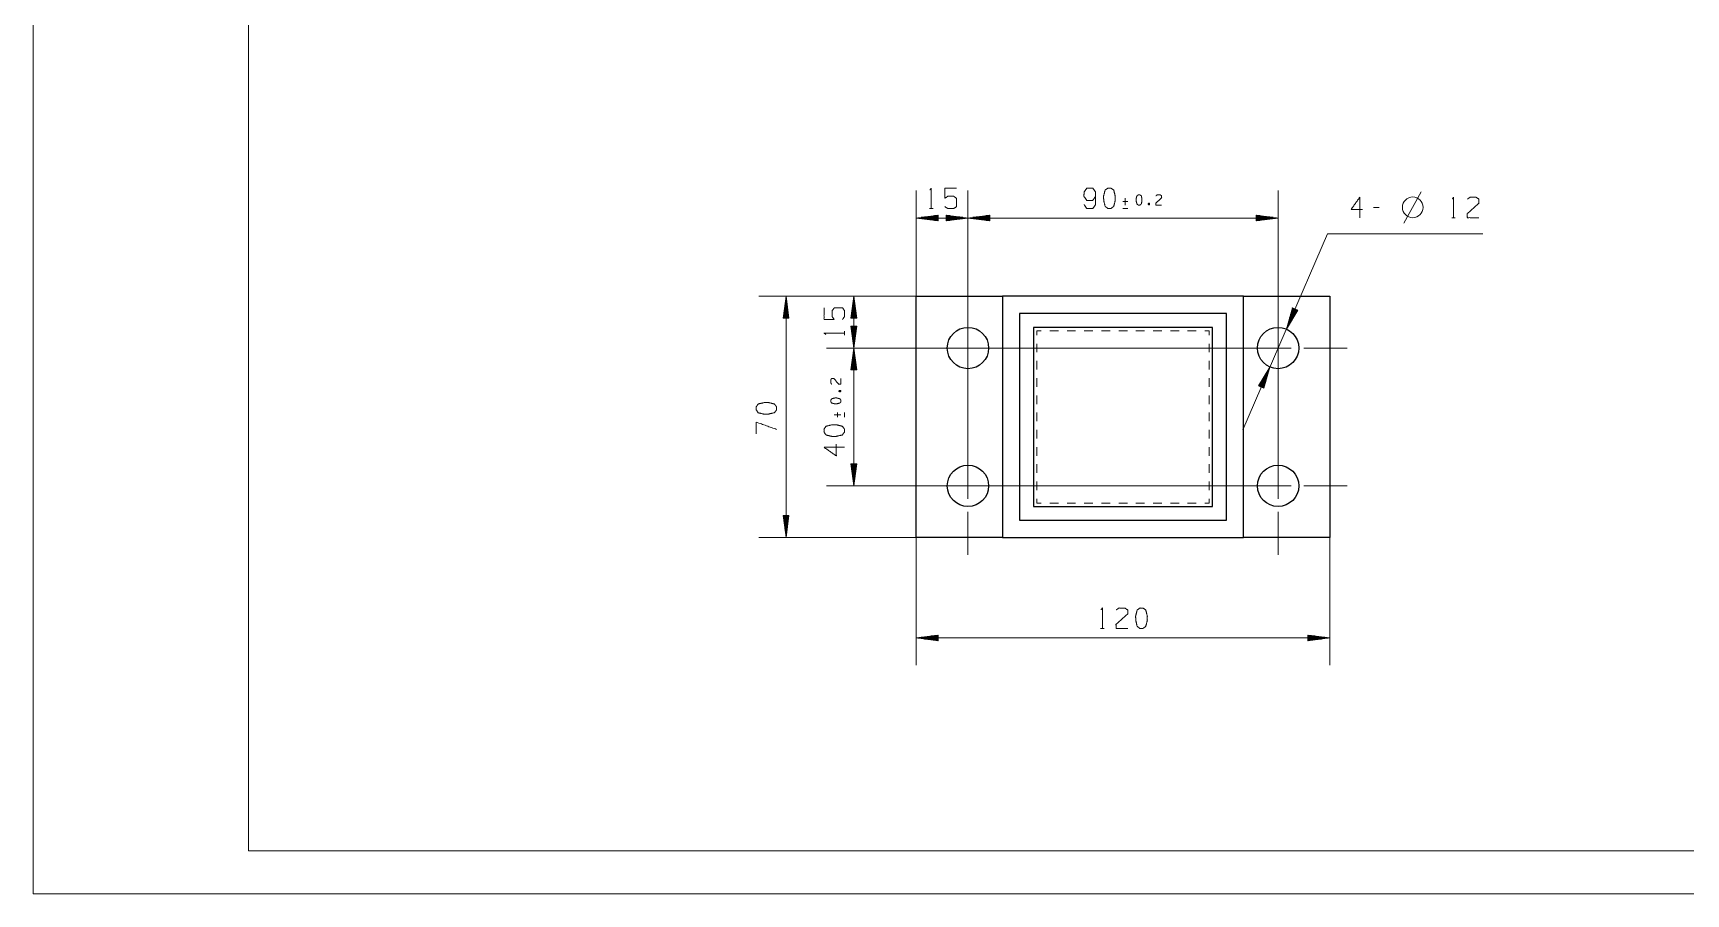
# Model space of a CAD drawing. Header units: millimetres. Extents: x 0 to 420, y 0 to 297.
# Drawn here: x 0 to 191.9, y 0 to 99.9 of the extents above; entities that cross this region are included whole.
import ezdxf

# ---------------------------------------------------------------- set-up
doc = ezdxf.new("R2010")
doc.units = ezdxf.units.MM
doc.layers.add('101', color=7, linetype='Continuous', true_color=0xffffff)

msp = doc.modelspace()

# ---------------------------------------------------------------- linework, layer by layer
at = {"layer": '101', "color": 133, "linetype": 'Continuous', "lineweight": 18}
for p, q in [((0, 297), (0, 0)), ((25, 292), (25, 5)), ((25, 5), (415, 5)), ((0, 0), (420, 0))]:
    msp.add_line(p, q, dxfattribs=at)
at = {"layer": '101', "color": 22, "linetype": 'Continuous', "lineweight": 18}
for p, q in [((102.52, 69.37), (102.52, 81.64)), ((108.52, 63.37), (108.52, 81.64)), ((108.52, 47.37), (108.52, 81.64)), ((144.52, 47.37), (144.52, 81.64)), ((105.06, 78.8), (102.52, 78.46)), ((105.06, 78.69), (104.26, 78.69)), ((105.06, 78.74), (104.64, 78.74)), ((105.06, 78.79), (105.03, 78.79)), ((105.06, 78.79), (105.03, 78.79)), ((105.06, 78.13), (105.06, 78.8)), ((108.52, 78.46), (105.98, 78.8)), ((105.98, 78.8), (105.98, 78.13)), ((105.98, 78.79), (106.01, 78.79)), ((105.98, 78.79), (106.01, 78.79)), ((105.98, 78.74), (106.4, 78.74)), ((105.98, 78.69), (106.79, 78.69)), ((111.06, 78.8), (108.52, 78.46)), ((111.06, 78.69), (110.26, 78.69)), ((111.06, 78.74), (110.64, 78.74)), ((111.06, 78.79), (111.03, 78.79)), ((111.06, 78.79), (111.03, 78.79)), ((111.06, 78.13), (111.06, 78.8)), ((141.98, 78.8), (141.98, 78.13)), ((144.52, 78.46), (141.98, 78.8)), ((141.98, 78.79), (142.01, 78.79)), ((141.98, 78.79), (142.01, 78.79)), ((141.98, 78.74), (142.4, 78.74)), ((141.98, 78.69), (142.79, 78.69)), ((102.52, 78.46), (105.06, 78.13)), ((108.52, 78.46), (102.52, 78.46)), ((105.06, 78.49), (102.72, 78.49)), ((105.06, 78.44), (102.72, 78.44)), ((105.06, 78.54), (103.1, 78.54)), ((105.06, 78.39), (103.1, 78.39)), ((105.06, 78.59), (103.49, 78.59)), ((105.06, 78.34), (103.49, 78.34)), ((105.06, 78.64), (103.87, 78.64)), ((105.06, 78.29), (103.87, 78.29)), ((105.06, 78.24), (104.26, 78.24)), ((105.06, 78.19), (104.64, 78.19)), ((105.06, 78.13), (105.03, 78.13)), ((105.06, 78.13), (105.03, 78.13)), ((105.98, 78.64), (107.17, 78.64)), ((105.98, 78.59), (107.56, 78.59)), ((105.98, 78.54), (107.94, 78.54)), ((105.98, 78.49), (108.33, 78.49)), ((105.98, 78.13), (108.52, 78.46)), ((105.98, 78.44), (108.33, 78.44)), ((105.98, 78.39), (107.94, 78.39)), ((105.98, 78.34), (107.56, 78.34)), ((105.98, 78.29), (107.17, 78.29)), ((105.98, 78.24), (106.79, 78.24)), ((105.98, 78.19), (106.4, 78.19)), ((105.98, 78.13), (106.01, 78.13)), ((105.98, 78.13), (106.01, 78.13)), ((108.52, 78.46), (111.06, 78.13)), ((108.52, 78.46), (144.52, 78.46)), ((111.06, 78.49), (108.72, 78.49)), ((111.06, 78.44), (108.72, 78.44)), ((111.06, 78.54), (109.1, 78.54)), ((111.06, 78.39), (109.1, 78.39)), ((111.06, 78.59), (109.49, 78.59)), ((111.06, 78.34), (109.49, 78.34)), ((111.06, 78.64), (109.87, 78.64)), ((111.06, 78.29), (109.87, 78.29)), ((111.06, 78.24), (110.26, 78.24)), ((111.06, 78.19), (110.64, 78.19)), ((111.06, 78.13), (111.03, 78.13)), ((111.06, 78.13), (111.03, 78.13)), ((141.98, 78.64), (143.17, 78.64)), ((141.98, 78.59), (143.56, 78.59)), ((141.98, 78.54), (143.94, 78.54)), ((141.98, 78.49), (144.33, 78.49)), ((141.98, 78.13), (144.52, 78.46)), ((141.98, 78.44), (144.33, 78.44)), ((141.98, 78.39), (143.94, 78.39)), ((141.98, 78.34), (143.56, 78.34)), ((141.98, 78.29), (143.17, 78.29)), ((141.98, 78.24), (142.79, 78.24)), ((141.98, 78.19), (142.4, 78.19)), ((141.98, 78.13), (142.01, 78.13)), ((141.98, 78.13), (142.01, 78.13)), ((140.41, 53.88), (150.27, 76.61)), ((150.27, 76.61), (168.27, 76.61)), ((150.52, 69.37), (84.23, 69.37)), ((87.41, 69.37), (87.07, 66.83)), ((87.38, 66.83), (87.38, 69.17)), ((87.41, 69.37), (87.41, 41.37)), ((87.74, 66.83), (87.41, 69.37)), ((87.43, 66.83), (87.43, 69.17)), ((102.52, 69.37), (92.1, 69.37)), ((95.28, 69.37), (94.94, 66.83)), ((95.25, 66.83), (95.25, 69.17)), ((95.28, 69.37), (95.28, 63.37)), ((95.61, 66.83), (95.28, 69.37)), ((95.3, 66.83), (95.3, 69.17)), ((87.13, 66.83), (87.13, 67.24)), ((87.18, 66.83), (87.18, 67.63)), ((87.23, 66.83), (87.23, 68.01)), ((87.28, 66.83), (87.28, 68.4)), ((87.33, 66.83), (87.33, 68.79)), ((87.48, 66.83), (87.48, 68.79)), ((87.53, 66.83), (87.53, 68.4)), ((87.58, 66.83), (87.58, 68.01)), ((87.63, 66.83), (87.63, 67.63)), ((87.68, 66.83), (87.68, 67.24)), ((95, 66.83), (95, 67.24)), ((95.05, 66.83), (95.05, 67.63)), ((95.1, 66.83), (95.1, 68.01)), ((95.15, 66.83), (95.15, 68.4)), ((95.2, 66.83), (95.2, 68.79)), ((95.35, 66.83), (95.35, 68.79)), ((95.4, 66.83), (95.4, 68.4)), ((95.46, 66.83), (95.46, 68.01)), ((95.51, 66.83), (95.51, 67.63)), ((95.56, 66.83), (95.56, 67.24)), ((146.18, 68.03), (145.48, 65.57)), ((145.48, 65.57), (146.8, 67.76)), ((146.47, 67.91), (145.53, 65.75)), ((146.51, 67.89), (145.58, 65.73)), ((146.42, 67.93), (145.64, 66.13)), ((146.37, 67.95), (145.75, 66.5)), ((146.56, 67.87), (145.78, 66.07)), ((146.33, 67.97), (145.85, 66.88)), ((146.28, 67.99), (145.96, 67.25)), ((146.61, 67.85), (145.98, 66.4)), ((146.23, 68.01), (146.07, 67.62)), ((146.19, 68.03), (146.17, 68)), ((146.19, 68.03), (146.17, 68)), ((146.8, 67.76), (146.18, 68.03)), ((146.65, 67.83), (146.18, 66.73)), ((146.7, 67.81), (146.38, 67.07)), ((146.75, 67.79), (146.58, 67.4)), ((146.79, 67.77), (146.78, 67.74)), ((146.79, 67.77), (146.78, 67.74)), ((87.07, 66.83), (87.07, 66.86)), ((87.07, 66.83), (87.07, 66.86)), ((87.07, 66.83), (87.74, 66.83)), ((87.74, 66.83), (87.74, 66.86)), ((87.74, 66.83), (87.74, 66.86)), ((94.94, 66.83), (95.61, 66.83)), ((95.61, 65.91), (94.94, 65.91)), ((94.94, 65.91), (95.28, 63.37)), ((94.95, 66.83), (94.95, 66.86)), ((94.95, 66.83), (94.95, 66.86)), ((94.95, 65.91), (94.95, 65.87)), ((94.95, 65.91), (94.95, 65.87)), ((95, 65.91), (95, 65.49)), ((95.05, 65.91), (95.05, 65.1)), ((95.1, 65.91), (95.1, 64.72)), ((95.15, 65.91), (95.15, 64.33)), ((95.2, 65.91), (95.2, 63.94)), ((95.25, 65.91), (95.25, 63.56)), ((95.28, 63.37), (95.61, 65.91)), ((95.3, 65.91), (95.3, 63.56)), ((95.35, 65.91), (95.35, 63.94)), ((95.4, 65.91), (95.4, 64.33)), ((95.46, 65.91), (95.46, 64.72)), ((95.51, 65.91), (95.51, 65.1)), ((95.56, 65.91), (95.56, 65.49)), ((95.61, 66.83), (95.61, 66.86)), ((95.61, 66.83), (95.61, 66.86)), ((95.61, 65.91), (95.61, 65.87)), ((95.61, 65.91), (95.61, 65.87)), ((144.52, 63.37), (92.1, 63.37)), ((108.52, 63.37), (92.1, 63.37)), ((95.28, 63.37), (94.94, 60.83)), ((95.28, 63.37), (95.28, 47.37)), ((95.61, 60.83), (95.28, 63.37)), ((95.05, 60.83), (95.05, 61.63)), ((95.1, 60.83), (95.1, 62.01)), ((95.15, 60.83), (95.15, 62.4)), ((95.2, 60.83), (95.2, 62.79)), ((95.25, 60.83), (95.25, 63.17)), ((95.3, 60.83), (95.3, 63.17)), ((95.35, 60.83), (95.35, 62.79)), ((95.4, 60.83), (95.4, 62.4)), ((95.46, 60.83), (95.46, 62.01)), ((95.51, 60.83), (95.51, 61.63)), ((94.94, 60.83), (95.61, 60.83)), ((94.95, 60.83), (94.95, 60.86)), ((94.95, 60.83), (94.95, 60.86)), ((95, 60.83), (95, 61.24)), ((95.56, 60.83), (95.56, 61.24)), ((95.61, 60.83), (95.61, 60.86)), ((95.61, 60.83), (95.61, 60.86)), ((143.57, 61.16), (142.25, 58.97)), ((142.35, 58.92), (142.67, 59.66)), ((142.39, 58.9), (142.87, 60)), ((142.44, 58.88), (143.07, 60.33)), ((142.49, 58.86), (143.27, 60.66)), ((142.53, 58.84), (143.47, 61)), ((142.58, 58.82), (143.51, 60.98)), ((142.63, 58.8), (143.41, 60.6)), ((142.67, 58.78), (143.3, 60.23)), ((142.72, 58.76), (143.19, 59.85)), ((142.76, 58.74), (143.09, 59.48)), ((142.86, 58.7), (143.57, 61.16)), ((142.25, 58.97), (142.27, 58.99)), ((142.25, 58.97), (142.27, 58.99)), ((142.25, 58.97), (142.86, 58.7)), ((142.3, 58.95), (142.47, 59.33)), ((142.81, 58.72), (142.98, 59.11)), ((142.86, 58.7), (142.87, 58.73)), ((142.86, 58.7), (142.87, 58.73)), ((95.61, 49.91), (94.94, 49.91)), ((94.94, 49.91), (95.28, 47.37)), ((94.95, 49.91), (94.95, 49.87)), ((94.95, 49.91), (94.95, 49.87)), ((95, 49.91), (95, 49.49)), ((95.05, 49.91), (95.05, 49.1)), ((95.1, 49.91), (95.1, 48.72)), ((95.15, 49.91), (95.15, 48.33)), ((95.2, 49.91), (95.2, 47.94)), ((95.25, 49.91), (95.25, 47.56)), ((95.28, 47.37), (95.61, 49.91)), ((95.3, 49.91), (95.3, 47.56)), ((95.35, 49.91), (95.35, 47.94)), ((95.4, 49.91), (95.4, 48.33)), ((95.46, 49.91), (95.46, 48.72)), ((95.51, 49.91), (95.51, 49.1)), ((95.56, 49.91), (95.56, 49.49)), ((95.61, 49.91), (95.61, 49.87)), ((95.61, 49.91), (95.61, 49.87)), ((144.52, 47.37), (92.1, 47.37)), ((87.07, 43.91), (87.07, 43.87)), ((87.74, 43.91), (87.07, 43.91)), ((87.07, 43.91), (87.41, 41.37)), ((87.07, 43.91), (87.07, 43.87)), ((87.13, 43.91), (87.13, 43.49)), ((87.18, 43.91), (87.18, 43.1)), ((87.23, 43.91), (87.23, 42.72)), ((87.28, 43.91), (87.28, 42.33)), ((87.33, 43.91), (87.33, 41.94)), ((87.38, 43.91), (87.38, 41.56)), ((87.41, 41.37), (87.74, 43.91)), ((87.43, 43.91), (87.43, 41.56)), ((87.48, 43.91), (87.48, 41.94)), ((87.53, 43.91), (87.53, 42.33)), ((87.58, 43.91), (87.58, 42.72)), ((87.63, 43.91), (87.63, 43.1)), ((87.68, 43.91), (87.68, 43.49)), ((87.74, 43.91), (87.74, 43.87)), ((87.74, 43.91), (87.74, 43.87)), ((150.52, 41.37), (84.23, 41.37)), ((102.52, 41.37), (102.52, 26.54)), ((150.52, 41.37), (150.52, 26.54)), ((105.06, 30.05), (102.52, 29.72)), ((150.52, 29.72), (102.52, 29.72)), ((102.52, 29.72), (105.06, 29.38)), ((105.06, 29.74), (102.72, 29.74)), ((105.06, 29.69), (102.72, 29.69)), ((105.06, 29.79), (103.1, 29.79)), ((105.06, 29.64), (103.1, 29.64)), ((105.06, 29.85), (103.49, 29.85)), ((105.06, 29.59), (103.49, 29.59)), ((105.06, 29.9), (103.87, 29.9)), ((105.06, 29.54), (103.87, 29.54)), ((105.06, 29.95), (104.26, 29.95)), ((105.06, 29.49), (104.26, 29.49)), ((105.06, 30), (104.64, 30)), ((105.06, 29.44), (104.64, 29.44)), ((105.06, 30.05), (105.03, 30.05)), ((105.06, 30.05), (105.03, 30.05)), ((105.06, 29.39), (105.03, 29.39)), ((105.06, 29.39), (105.03, 29.39)), ((105.06, 29.38), (105.06, 30.05)), ((147.98, 30.05), (148.01, 30.05)), ((147.98, 30.05), (147.98, 29.38)), ((150.52, 29.72), (147.98, 30.05)), ((147.98, 30.05), (148.01, 30.05)), ((147.98, 30), (148.4, 30)), ((147.98, 29.95), (148.79, 29.95)), ((147.98, 29.9), (149.17, 29.9)), ((147.98, 29.85), (149.56, 29.85)), ((147.98, 29.79), (149.94, 29.79)), ((147.98, 29.74), (150.33, 29.74)), ((147.98, 29.38), (150.52, 29.72)), ((147.98, 29.69), (150.33, 29.69)), ((147.98, 29.64), (149.94, 29.64)), ((147.98, 29.59), (149.56, 29.59)), ((147.98, 29.54), (149.17, 29.54)), ((147.98, 29.49), (148.79, 29.49)), ((147.98, 29.44), (148.4, 29.44)), ((147.98, 29.39), (148.01, 29.39)), ((147.98, 29.39), (148.01, 29.39))]:
    msp.add_line(p, q, dxfattribs=at)
at = {"layer": '101', "color": 72, "linetype": 'Continuous', "lineweight": 18}
for p, q in [((126.78, 80.76), (126.78, 79.96)), ((159.12, 77.86), (161.12, 81.51)), ((104.04, 79.56), (104.47, 79.56)), ((127.06, 80.36), (126.49, 80.36)), ((126.49, 79.58), (127.06, 79.58)), ((129.48, 80.19), (129.56, 79.98)), ((156.27, 79.7), (155.6, 79.7)), ((164.67, 78.5), (165.09, 78.5)), ((94.19, 64.88), (94.19, 65.31)), ((93.55, 58.33), (93.77, 58.41)), ((93.38, 55.9), (93.38, 55.34)), ((94.17, 55.34), (94.17, 55.9)), ((92.98, 55.62), (93.78, 55.62)), ((123.9, 30.81), (124.33, 30.81))]:
    msp.add_line(p, q, dxfattribs=at)
at = {"layer": '101', "color": 151, "linetype": 'Continuous', "lineweight": 18}
for p, q in [((108.52, 66.37), (108.52, 71.37)), ((144.52, 66.37), (144.52, 71.37)), ((105.52, 63.37), (100.52, 63.37)), ((110.02, 63.37), (107.02, 63.37)), ((108.52, 61.87), (108.52, 64.87)), ((111.52, 63.37), (116.52, 63.37)), ((141.52, 63.37), (136.52, 63.37)), ((146.02, 63.37), (143.02, 63.37)), ((144.52, 61.87), (144.52, 64.87)), ((147.52, 63.37), (152.52, 63.37)), ((108.52, 58.37), (108.52, 60.37)), ((144.52, 58.37), (144.52, 60.37)), ((108.52, 53.87), (108.52, 56.87)), ((144.52, 53.87), (144.52, 56.87)), ((108.52, 50.37), (108.52, 52.37)), ((144.52, 50.37), (144.52, 52.37)), ((108.52, 45.87), (108.52, 48.87)), ((144.52, 45.87), (144.52, 48.87)), ((105.52, 47.37), (100.52, 47.37)), ((110.02, 47.37), (107.02, 47.37)), ((111.52, 47.37), (116.52, 47.37)), ((141.52, 47.37), (136.52, 47.37)), ((146.02, 47.37), (143.02, 47.37)), ((147.52, 47.37), (152.52, 47.37)), ((108.52, 44.37), (108.52, 39.37)), ((144.52, 44.37), (144.52, 39.37))]:
    msp.add_line(p, q, dxfattribs=at)
at = {"layer": '101', "color": 72, "linetype": 'Continuous', "lineweight": 25}
for p, q in [((102.52, 69.37), (112.52, 69.37)), ((102.52, 41.37), (102.52, 69.37)), ((112.52, 69.37), (112.52, 41.37)), ((140.52, 69.37), (112.52, 69.37)), ((140.52, 69.37), (150.52, 69.37)), ((140.52, 41.37), (140.52, 69.37)), ((150.52, 69.37), (150.52, 41.37)), ((138.52, 67.37), (114.52, 67.37)), ((114.52, 67.37), (114.52, 43.37)), ((138.52, 43.37), (138.52, 67.37)), ((136.92, 65.77), (116.12, 65.77)), ((116.12, 65.77), (116.12, 44.97)), ((136.92, 44.97), (136.92, 65.77)), ((116.12, 44.97), (136.92, 44.97)), ((114.52, 43.37), (138.52, 43.37)), ((112.52, 41.37), (102.52, 41.37)), ((112.52, 41.37), (140.52, 41.37)), ((150.52, 41.37), (140.52, 41.37))]:
    msp.add_line(p, q, dxfattribs=at)
at = {"layer": '101', "color": 53, "linetype": 'Continuous', "lineweight": 18}
for p, q in [((117.02, 65.37), (116.52, 65.37)), ((116.52, 65.37), (116.52, 64.87)), ((119.02, 65.37), (118.02, 65.37)), ((121.02, 65.37), (120.02, 65.37)), ((123.02, 65.37), (122.02, 65.37)), ((125.02, 65.37), (124.02, 65.37)), ((127.02, 65.37), (126.02, 65.37)), ((129.02, 65.37), (128.02, 65.37)), ((131.02, 65.37), (130.02, 65.37)), ((133.02, 65.37), (132.02, 65.37)), ((135.02, 65.37), (134.02, 65.37)), ((136.52, 65.37), (136.02, 65.37)), ((136.52, 64.87), (136.52, 65.37)), ((116.52, 63.87), (116.52, 62.87)), ((136.52, 62.87), (136.52, 63.87)), ((116.52, 61.87), (116.52, 60.87)), ((136.52, 60.87), (136.52, 61.87)), ((116.52, 59.87), (116.52, 58.87)), ((136.52, 58.87), (136.52, 59.87)), ((116.52, 57.87), (116.52, 56.87)), ((136.52, 56.87), (136.52, 57.87)), ((116.52, 55.87), (116.52, 54.87)), ((136.52, 54.87), (136.52, 55.87)), ((116.52, 53.87), (116.52, 52.87)), ((136.52, 52.87), (136.52, 53.87)), ((116.52, 51.87), (116.52, 50.87)), ((136.52, 50.87), (136.52, 51.87)), ((116.52, 49.87), (116.52, 48.87)), ((136.52, 48.87), (136.52, 49.87)), ((116.52, 47.87), (116.52, 46.87)), ((136.52, 46.87), (136.52, 47.87)), ((116.52, 45.87), (116.52, 45.37)), ((116.52, 45.37), (117.02, 45.37)), ((118.02, 45.37), (119.02, 45.37)), ((120.02, 45.37), (121.02, 45.37)), ((122.02, 45.37), (123.02, 45.37)), ((124.02, 45.37), (125.02, 45.37)), ((126.02, 45.37), (127.02, 45.37)), ((128.02, 45.37), (129.02, 45.37)), ((130.02, 45.37), (131.02, 45.37)), ((132.02, 45.37), (133.02, 45.37)), ((134.02, 45.37), (135.02, 45.37)), ((136.02, 45.37), (136.52, 45.37)), ((136.52, 45.37), (136.52, 45.87))]:
    msp.add_line(p, q, dxfattribs=at)
at = {"layer": '101', "color": 72, "linetype": 'Continuous', "lineweight": 18}
msp.add_circle((160.15, 79.7), 1.2, dxfattribs=at)
at = {"layer": '101', "color": 72, "linetype": 'Continuous', "lineweight": 25}
for centre in [(108.52, 63.37), (144.52, 63.37), (108.52, 47.37), (144.52, 47.37)]:
    msp.add_circle(centre, 2.4, dxfattribs=at)
at = {"layer": '101', "color": 72, "linetype": 'Continuous', "lineweight": 18}
for points, knots in [([(104.11, 81.73), (104.25, 81.93), (104.25, 79.56)], [0, 0, 0.093492, 1, 1]), ([(105.84, 79.78), (106.18, 79.56), (106.87, 79.56), (107.2, 79.78), (107.2, 80.73), (106.87, 80.98), (106.18, 80.98), (105.84, 80.76), (105.84, 81.93), (107.2, 81.93)], [0, 0, 0.062228, 0.168343, 0.230571, 0.376815, 0.441265, 0.54738, 0.609608, 0.79049, 1, 1]), ([(122, 80.03), (122.32, 79.56), (123.01, 79.56), (123.34, 80.03), (123.34, 81.46), (123.01, 81.93), (122.32, 81.93), (122, 81.46), (121.98, 80.98), (122.32, 80.51), (123.01, 80.51), (123.34, 80.98)], [0, 0, 0.076856, 0.169525, 0.247728, 0.439296, 0.5175, 0.610168, 0.687025, 0.750925, 0.829128, 0.921797, 1, 1]), ([(125.11, 79.56), (125.44, 79.81), (125.62, 80.51), (125.62, 80.98), (125.44, 81.71), (125.11, 81.93), (124.77, 81.93), (124.44, 81.71), (124.26, 80.98), (124.28, 80.51), (124.44, 79.81), (124.77, 79.56), (125.11, 79.56)], [0, 0, 0.067526, 0.183971, 0.260583, 0.380942, 0.446141, 0.500306, 0.565504, 0.685863, 0.762529, 0.87831, 0.945835, 1, 1]), ([(128.47, 79.96), (128.64, 80.09), (128.72, 80.44), (128.72, 80.68), (128.64, 81.04), (128.47, 81.15), (128.3, 81.15), (128.13, 81.04), (128.04, 80.68), (128.05, 80.44), (128.13, 80.09), (128.3, 79.96), (128.47, 79.96)], [0, 0, 0.067524, 0.18397, 0.260582, 0.380941, 0.446138, 0.500304, 0.565503, 0.685862, 0.762527, 0.878307, 0.945834, 1, 1]), ([(130.33, 81.04), (130.49, 81.15), (130.83, 81.15), (131, 81.04), (131, 80.8), (130.32, 80.2), (130.33, 79.96), (131, 79.96)], [0, 0, 0.069694, 0.192979, 0.265274, 0.350227, 0.67474, 0.759752, 1, 1]), ([(154.33, 79.45), (152.99, 79.45), (154, 80.87), (154, 78.5)], [0, 0, 0.245869, 0.565295, 1, 1]), ([(164.74, 80.67), (164.88, 80.87), (164.88, 78.5)], [0, 0, 0.093489, 1, 1]), ([(166.49, 80.65), (166.81, 80.87), (167.5, 80.87), (167.83, 80.65), (167.83, 80.17), (166.47, 78.97), (166.49, 78.5), (167.83, 78.5)], [0, 0, 0.069693, 0.192977, 0.265274, 0.350227, 0.67474, 0.759752, 1, 1]), ([(129.48, 79.98), (129.56, 79.98), (129.61, 80.09), (129.56, 80.19), (129.48, 80.19), (129.44, 80.09), (129.48, 79.98), (129.56, 80.19)], [0, 0, 0.093968, 0.23678, 0.365958, 0.459926, 0.589103, 0.731915, 1, 1]), ([(93.96, 66.68), (94.19, 67.02), (94.19, 67.71), (93.96, 68.04), (93.01, 68.04), (92.76, 67.71), (92.76, 67.02), (92.99, 66.68), (91.81, 66.68), (91.81, 68.04)], [0, 0, 0.062228, 0.168343, 0.230571, 0.376815, 0.441265, 0.54738, 0.609608, 0.79049, 1, 1]), ([(92.01, 64.95), (91.81, 65.1), (94.19, 65.1)], [0, 0, 0.093491, 1, 1]), ([(92.7, 59.17), (92.59, 59.33), (92.59, 59.68), (92.7, 59.84), (92.94, 59.84), (93.54, 59.16), (93.78, 59.17), (93.78, 59.84)], [0, 0, 0.069691, 0.192977, 0.265273, 0.350228, 0.67474, 0.759753, 1, 1]), ([(93.78, 57.31), (93.65, 57.48), (93.3, 57.57), (93.07, 57.57), (92.7, 57.48), (92.59, 57.31), (92.59, 57.14), (92.7, 56.98), (93.07, 56.89), (93.3, 56.9), (93.65, 56.98), (93.78, 57.14), (93.78, 57.31)], [0, 0, 0.067527, 0.183971, 0.260584, 0.380944, 0.446142, 0.500306, 0.565504, 0.685863, 0.76253, 0.878309, 0.945835, 1, 1]), ([(93.77, 58.33), (93.77, 58.41), (93.65, 58.45), (93.55, 58.41), (93.55, 58.33), (93.65, 58.28), (93.77, 58.33), (93.55, 58.41)], [0, 0, 0.093981, 0.236791, 0.36596, 0.459941, 0.589108, 0.731916, 1, 1]), ([(86.31, 56.53), (86.06, 56.87), (85.36, 57.04), (84.89, 57.04), (84.16, 56.87), (83.94, 56.53), (83.94, 56.2), (84.16, 55.86), (84.89, 55.68), (85.36, 55.7), (86.06, 55.86), (86.31, 56.2), (86.31, 56.53)], [0, 0, 0.067526, 0.183971, 0.260584, 0.380943, 0.446141, 0.500306, 0.565504, 0.685864, 0.762529, 0.87831, 0.945835, 1, 1]), ([(86.31, 53.92), (83.94, 54.77), (83.94, 53.42)], [0, 0, 0.65247, 1, 1]), ([(94.19, 53.95), (93.94, 54.29), (93.24, 54.46), (92.76, 54.46), (92.04, 54.29), (91.81, 53.95), (91.81, 53.62), (92.04, 53.28), (92.76, 53.1), (93.24, 53.12), (93.94, 53.28), (94.19, 53.62), (94.19, 53.95)], [0, 0, 0.067525, 0.183971, 0.260583, 0.380942, 0.446141, 0.500305, 0.565505, 0.685864, 0.762529, 0.878309, 0.945835, 1, 1]), ([(93.24, 52.19), (93.24, 50.84), (91.81, 51.85), (94.19, 51.85)], [0, 0, 0.245868, 0.565294, 1, 1]), ([(123.97, 32.99), (124.12, 33.19), (124.12, 30.81)], [0, 0, 0.093489, 1, 1]), ([(125.72, 32.96), (126.04, 33.19), (126.73, 33.19), (127.06, 32.96), (127.06, 32.49), (125.7, 31.29), (125.72, 30.81), (127.06, 30.81)], [0, 0, 0.069693, 0.192977, 0.265274, 0.350227, 0.67474, 0.759752, 1, 1]), ([(128.83, 30.81), (129.16, 31.06), (129.34, 31.76), (129.34, 32.24), (129.16, 32.96), (128.83, 33.19), (128.49, 33.19), (128.16, 32.96), (127.98, 32.24), (128, 31.76), (128.16, 31.06), (128.49, 30.81), (128.83, 30.81)], [0, 0, 0.067526, 0.183971, 0.260584, 0.380943, 0.446141, 0.500306, 0.565504, 0.685863, 0.762529, 0.87831, 0.945835, 1, 1])]:
    msp.add_open_spline(points, degree=1, knots=knots, dxfattribs=at)

doc.saveas('drawing.dxf')
